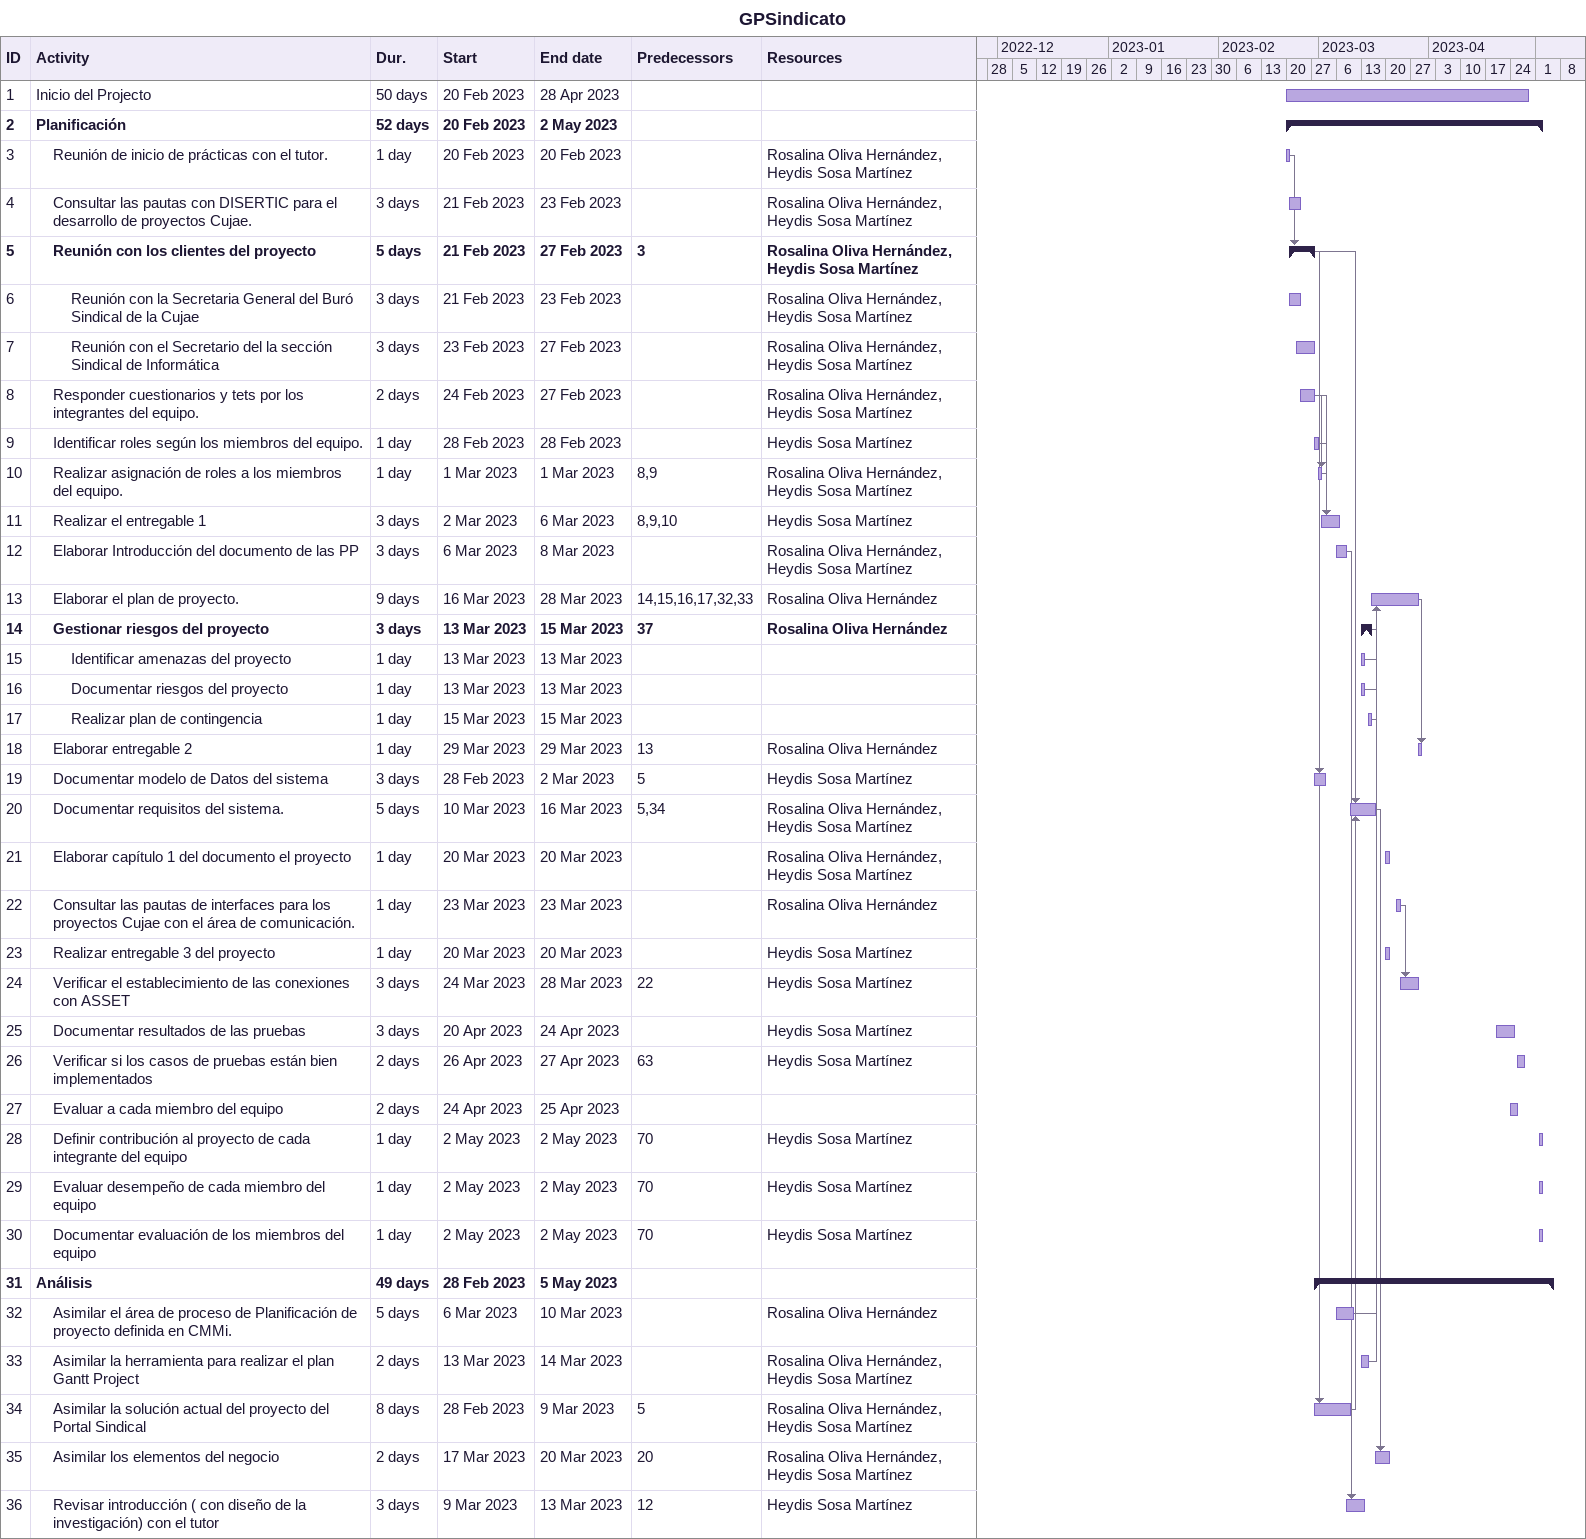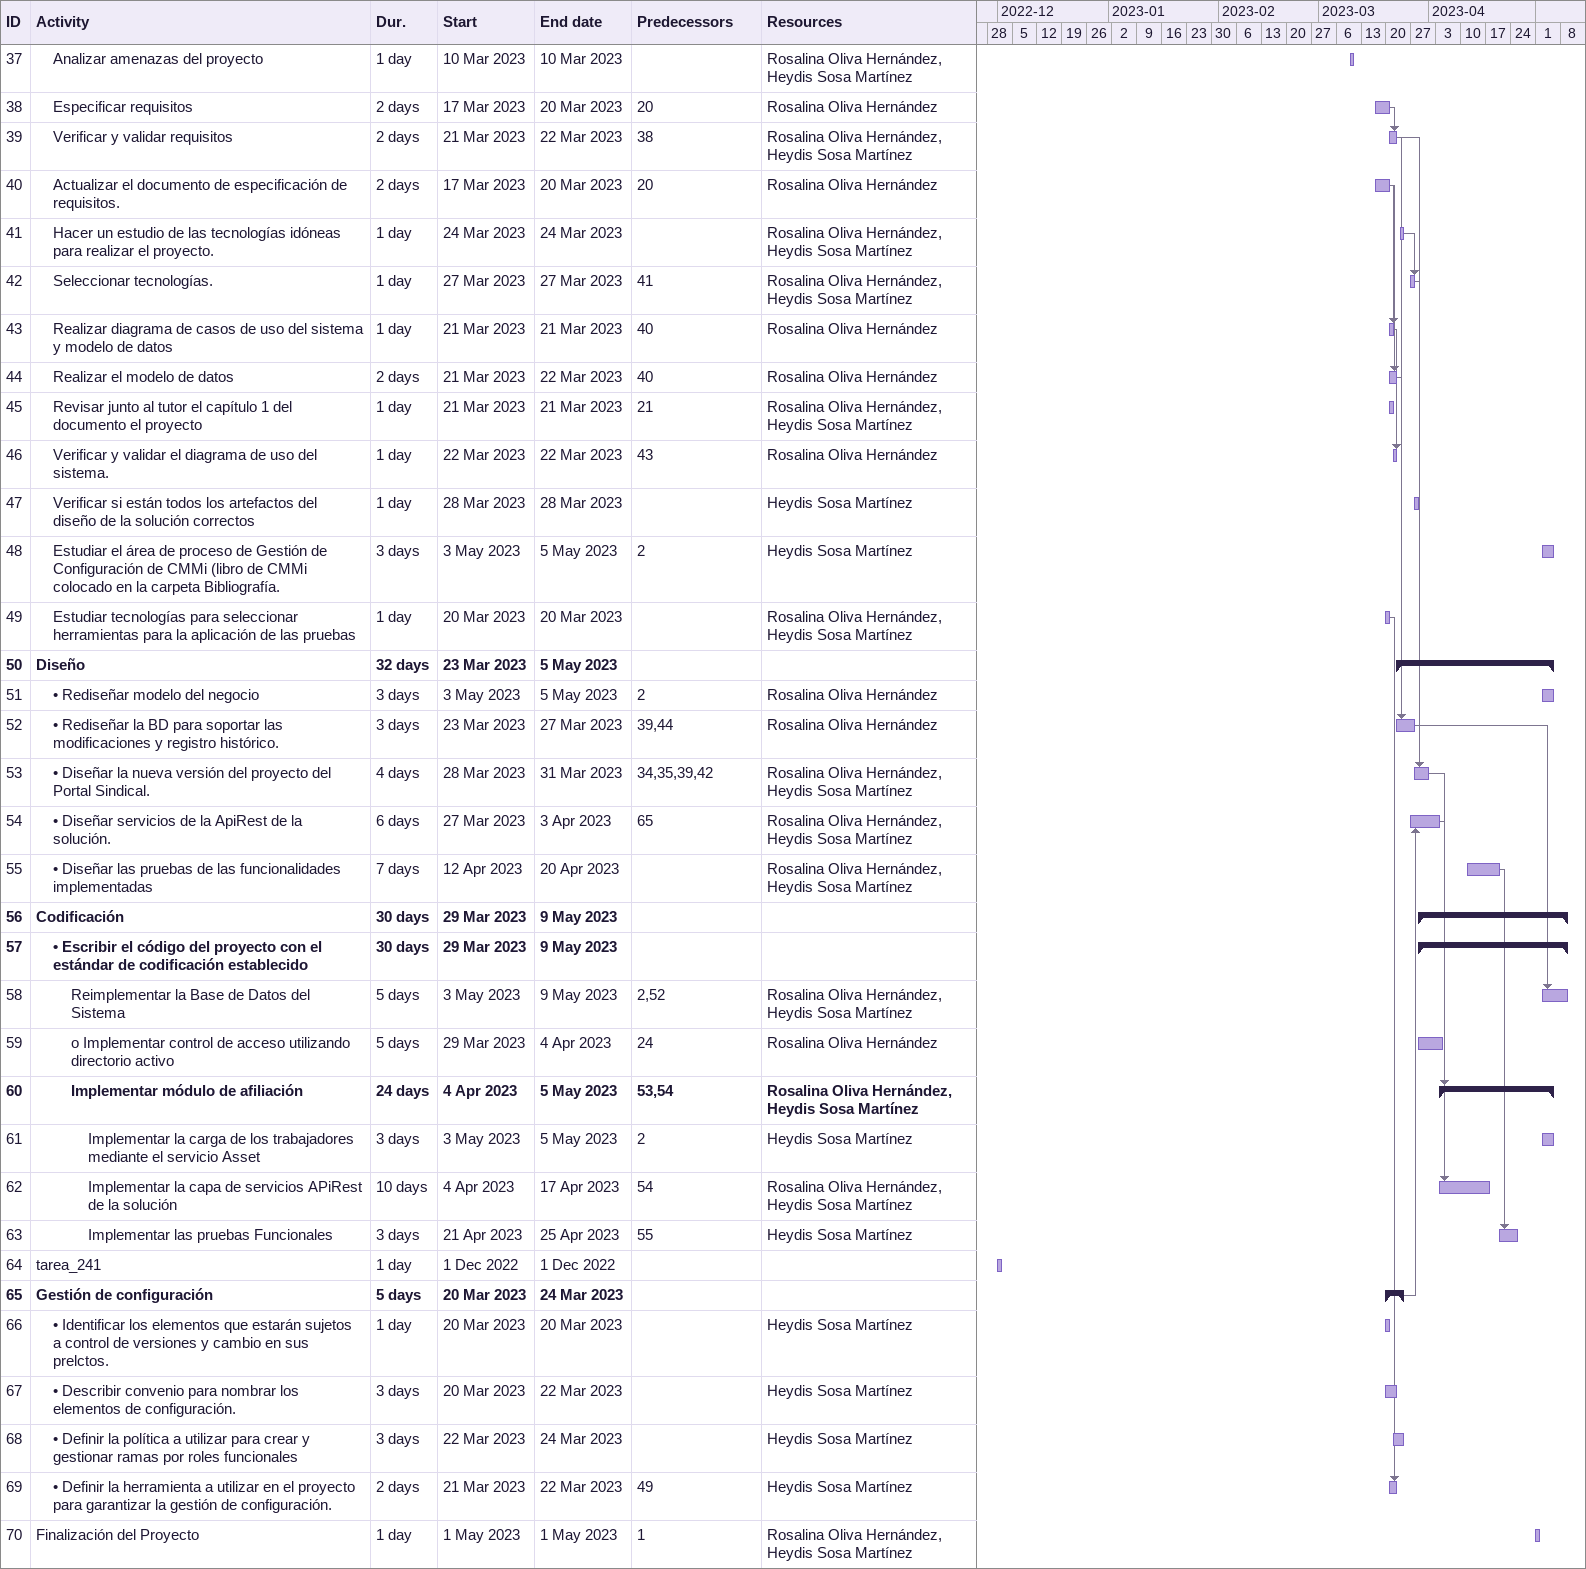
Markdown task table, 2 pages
GPSindicato

| ID | Level | Task | Duration | Start | Finish | Predecessors | Resources |
|---|---|---|---|---|---|---|---|
| 1 | 1 | Inicio del Projecto | 50d | 2023-02-20 | 2023-04-28 |  |  |
| 2 | 1 | **Planificación** | 52d | 2023-02-20 | 2023-05-02 |  |  |
| 3 | 2 | Reunión de inicio de prácticas con el tutor. | 1d | 2023-02-20 | 2023-02-20 |  | Rosalina Oliva Hernández, Heydis Sosa Martínez |
| 4 | 2 | Consultar las pautas con DISERTIC para el desarrollo de proyectos Cujae. | 3d | 2023-02-21 | 2023-02-23 |  | Rosalina Oliva Hernández, Heydis Sosa Martínez |
| 5 | 2 | **Reunión con los clientes del proyecto** | 5d | 2023-02-21 | 2023-02-27 | 3 | Rosalina Oliva Hernández, Heydis Sosa Martínez |
| 6 | 3 | Reunión con la Secretaria General del Buró Sindical de la Cujae | 3d | 2023-02-21 | 2023-02-23 |  | Rosalina Oliva Hernández, Heydis Sosa Martínez |
| 7 | 3 | Reunión con el Secretario del la sección Sindical de Informática | 3d | 2023-02-23 | 2023-02-27 |  | Rosalina Oliva Hernández, Heydis Sosa Martínez |
| 8 | 2 | Responder cuestionarios y tets por los integrantes del equipo. | 2d | 2023-02-24 | 2023-02-27 |  | Rosalina Oliva Hernández, Heydis Sosa Martínez |
| 9 | 2 | Identificar roles según los miembros del equipo. | 1d | 2023-02-28 | 2023-02-28 |  | Heydis Sosa Martínez |
| 10 | 2 | Realizar asignación de roles a los miembros del equipo. | 1d | 2023-03-01 | 2023-03-01 | 8, 9 | Rosalina Oliva Hernández, Heydis Sosa Martínez |
| 11 | 2 | Realizar el entregable 1 | 3d | 2023-03-02 | 2023-03-06 | 8, 9, 10 | Heydis Sosa Martínez |
| 12 | 2 | Elaborar Introducción del documento de las PP | 3d | 2023-03-06 | 2023-03-08 |  | Rosalina Oliva Hernández, Heydis Sosa Martínez |
| 13 | 2 | Elaborar el plan de proyecto. | 9d | 2023-03-16 | 2023-03-28 | 14, 15, 16, 17, 32, 33 | Rosalina Oliva Hernández |
| 14 | 2 | **Gestionar riesgos del proyecto** | 3d | 2023-03-13 | 2023-03-15 | 37 | Rosalina Oliva Hernández |
| 15 | 3 | Identificar amenazas del proyecto | 1d | 2023-03-13 | 2023-03-13 |  |  |
| 16 | 3 | Documentar riesgos del proyecto | 1d | 2023-03-13 | 2023-03-13 |  |  |
| 17 | 3 | Realizar plan de contingencia | 1d | 2023-03-15 | 2023-03-15 |  |  |
| 18 | 2 | Elaborar entregable 2 | 1d | 2023-03-29 | 2023-03-29 | 13 | Rosalina Oliva Hernández |
| 19 | 2 | Documentar modelo de Datos del sistema | 3d | 2023-02-28 | 2023-03-02 | 5 | Heydis Sosa Martínez |
| 20 | 2 | Documentar requisitos del sistema. | 5d | 2023-03-10 | 2023-03-16 | 5, 34 | Rosalina Oliva Hernández, Heydis Sosa Martínez |
| 21 | 2 | Elaborar capítulo 1 del documento el proyecto | 1d | 2023-03-20 | 2023-03-20 |  | Rosalina Oliva Hernández, Heydis Sosa Martínez |
| 22 | 2 | Consultar las pautas de interfaces para los proyectos Cujae con el área de comunicación. | 1d | 2023-03-23 | 2023-03-23 |  | Rosalina Oliva Hernández |
| 23 | 2 | Realizar entregable 3 del proyecto | 1d | 2023-03-20 | 2023-03-20 |  | Heydis Sosa Martínez |
| 24 | 2 | Verificar el establecimiento de las conexiones con ASSET | 3d | 2023-03-24 | 2023-03-28 | 22 | Heydis Sosa Martínez |
| 25 | 2 | Documentar resultados de las pruebas | 3d | 2023-04-20 | 2023-04-24 |  | Heydis Sosa Martínez |
| 26 | 2 | Verificar si los casos de pruebas están bien implementados | 2d | 2023-04-26 | 2023-04-27 | 63 | Heydis Sosa Martínez |
| 27 | 2 | Evaluar a cada miembro del equipo | 2d | 2023-04-24 | 2023-04-25 |  |  |
| 28 | 2 | Definir contribución al proyecto de cada integrante del equipo | 1d | 2023-05-02 | 2023-05-02 | 70 | Heydis Sosa Martínez |
| 29 | 2 | Evaluar desempeño de cada miembro del equipo | 1d | 2023-05-02 | 2023-05-02 | 70 | Heydis Sosa Martínez |
| 30 | 2 | Documentar evaluación de los miembros del equipo | 1d | 2023-05-02 | 2023-05-02 | 70 | Heydis Sosa Martínez |
| 31 | 1 | **Análisis** | 49d | 2023-02-28 | 2023-05-05 |  |  |
| 32 | 2 | Asimilar el área de proceso de Planificación de proyecto definida en CMMi. | 5d | 2023-03-06 | 2023-03-10 |  | Rosalina Oliva Hernández |
| 33 | 2 | Asimilar la herramienta para realizar el plan Gantt Project | 2d | 2023-03-13 | 2023-03-14 |  | Rosalina Oliva Hernández, Heydis Sosa Martínez |
| 34 | 2 | Asimilar la solución actual del proyecto del Portal Sindical | 8d | 2023-02-28 | 2023-03-09 | 5 | Rosalina Oliva Hernández, Heydis Sosa Martínez |
| 35 | 2 | Asimilar los elementos del negocio | 2d | 2023-03-17 | 2023-03-20 | 20 | Rosalina Oliva Hernández, Heydis Sosa Martínez |
| 36 | 2 | Revisar introducción ( con diseño de la investigación) con el tutor | 3d | 2023-03-09 | 2023-03-13 | 12 | Heydis Sosa Martínez |
| 37 | 2 | Analizar amenazas del proyecto | 1d | 2023-03-10 | 2023-03-10 |  | Rosalina Oliva Hernández, Heydis Sosa Martínez |
| 38 | 2 | Especificar requisitos | 2d | 2023-03-17 | 2023-03-20 | 20 | Rosalina Oliva Hernández |
| 39 | 2 | Verificar y validar requisitos | 2d | 2023-03-21 | 2023-03-22 | 38 | Rosalina Oliva Hernández, Heydis Sosa Martínez |
| 40 | 2 | Actualizar el documento de especificación de requisitos. | 2d | 2023-03-17 | 2023-03-20 | 20 | Rosalina Oliva Hernández |
| 41 | 2 | Hacer un estudio de las tecnologías idóneas para realizar el proyecto. | 1d | 2023-03-24 | 2023-03-24 |  | Rosalina Oliva Hernández, Heydis Sosa Martínez |
| 42 | 2 | Seleccionar tecnologías. | 1d | 2023-03-27 | 2023-03-27 | 41 | Rosalina Oliva Hernández, Heydis Sosa Martínez |
| 43 | 2 | Realizar diagrama de casos de uso del sistema y modelo de datos | 1d | 2023-03-21 | 2023-03-21 | 40 | Rosalina Oliva Hernández |
| 44 | 2 | Realizar el modelo de datos | 2d | 2023-03-21 | 2023-03-22 | 40 | Rosalina Oliva Hernández |
| 45 | 2 | Revisar junto al tutor el capítulo 1 del documento el proyecto | 1d | 2023-03-21 | 2023-03-21 | 21 | Rosalina Oliva Hernández, Heydis Sosa Martínez |
| 46 | 2 | Verificar y validar el diagrama de uso del sistema. | 1d | 2023-03-22 | 2023-03-22 | 43 | Rosalina Oliva Hernández |
| 47 | 2 | Verificar si están todos los artefactos del diseño de la solución correctos | 1d | 2023-03-28 | 2023-03-28 |  | Heydis Sosa Martínez |
| 48 | 2 | Estudiar el área de proceso de Gestión de Configuración de CMMi (libro de CMMi colocado en la carpeta Bibliografía. | 3d | 2023-05-03 | 2023-05-05 | 2 | Heydis Sosa Martínez |
| 49 | 2 | Estudiar tecnologías para seleccionar herramientas para la aplicación de las pruebas | 1d | 2023-03-20 | 2023-03-20 |  | Rosalina Oliva Hernández, Heydis Sosa Martínez |
| 50 | 1 | **Diseño** | 32d | 2023-03-23 | 2023-05-05 |  |  |
| 51 | 2 | • Rediseñar modelo del negocio | 3d | 2023-05-03 | 2023-05-05 | 2 | Rosalina Oliva Hernández |
| 52 | 2 | • Rediseñar la BD para soportar las modificaciones y registro histórico. | 3d | 2023-03-23 | 2023-03-27 | 39, 44 | Rosalina Oliva Hernández |
| 53 | 2 | • Diseñar la nueva versión del proyecto del Portal Sindical. | 4d | 2023-03-28 | 2023-03-31 | 34, 35, 39, 42 | Rosalina Oliva Hernández, Heydis Sosa Martínez |
| 54 | 2 | • Diseñar servicios de la ApiRest de la solución. | 6d | 2023-03-27 | 2023-04-03 | 65 | Rosalina Oliva Hernández, Heydis Sosa Martínez |
| 55 | 2 | • Diseñar las pruebas de las funcionalidades implementadas | 7d | 2023-04-12 | 2023-04-20 |  | Rosalina Oliva Hernández, Heydis Sosa Martínez |
| 56 | 1 | **Codificación** | 30d | 2023-03-29 | 2023-05-09 |  |  |
| 57 | 2 | **• Escribir el código del proyecto con el estándar de codificación establecido** | 30d | 2023-03-29 | 2023-05-09 |  |  |
| 58 | 3 | Reimplementar la Base de Datos del Sistema | 5d | 2023-05-03 | 2023-05-09 | 2, 52 | Rosalina Oliva Hernández, Heydis Sosa Martínez |
| 59 | 3 | o Implementar control de acceso utilizando directorio activo | 5d | 2023-03-29 | 2023-04-04 | 24 | Rosalina Oliva Hernández |
| 60 | 3 | **Implementar módulo de afiliación** | 24d | 2023-04-04 | 2023-05-05 | 53, 54 | Rosalina Oliva Hernández, Heydis Sosa Martínez |
| 61 | 4 | Implementar la carga de los trabajadores mediante el servicio Asset | 3d | 2023-05-03 | 2023-05-05 | 2 | Heydis Sosa Martínez |
| 62 | 4 | Implementar la capa de servicios APiRest de la solución | 10d | 2023-04-04 | 2023-04-17 | 54 | Rosalina Oliva Hernández, Heydis Sosa Martínez |
| 63 | 4 | Implementar las pruebas Funcionales | 3d | 2023-04-21 | 2023-04-25 | 55 | Heydis Sosa Martínez |
| 64 | 1 | tarea_241 | 1d | 2022-12-01 | 2022-12-01 |  |  |
| 65 | 1 | **Gestión de configuración** | 5d | 2023-03-20 | 2023-03-24 |  |  |
| 66 | 2 | • Identificar los elementos que estarán sujetos a control de versiones y cambio en sus prelctos. | 1d | 2023-03-20 | 2023-03-20 |  | Heydis Sosa Martínez |
| 67 | 2 | • Describir convenio para nombrar los elementos de configuración. | 3d | 2023-03-20 | 2023-03-22 |  | Heydis Sosa Martínez |
| 68 | 2 | • Definir la política a utilizar para crear y gestionar ramas por roles funcionales | 3d | 2023-03-22 | 2023-03-24 |  | Heydis Sosa Martínez |
| 69 | 2 | • Definir la herramienta a utilizar en el proyecto para garantizar la gestión de configuración. | 2d | 2023-03-21 | 2023-03-22 | 49 | Heydis Sosa Martínez |
| 70 | 1 | Finalización del Proyecto | 1d | 2023-05-01 | 2023-05-01 | 1 | Rosalina Oliva Hernández, Heydis Sosa Martínez |
